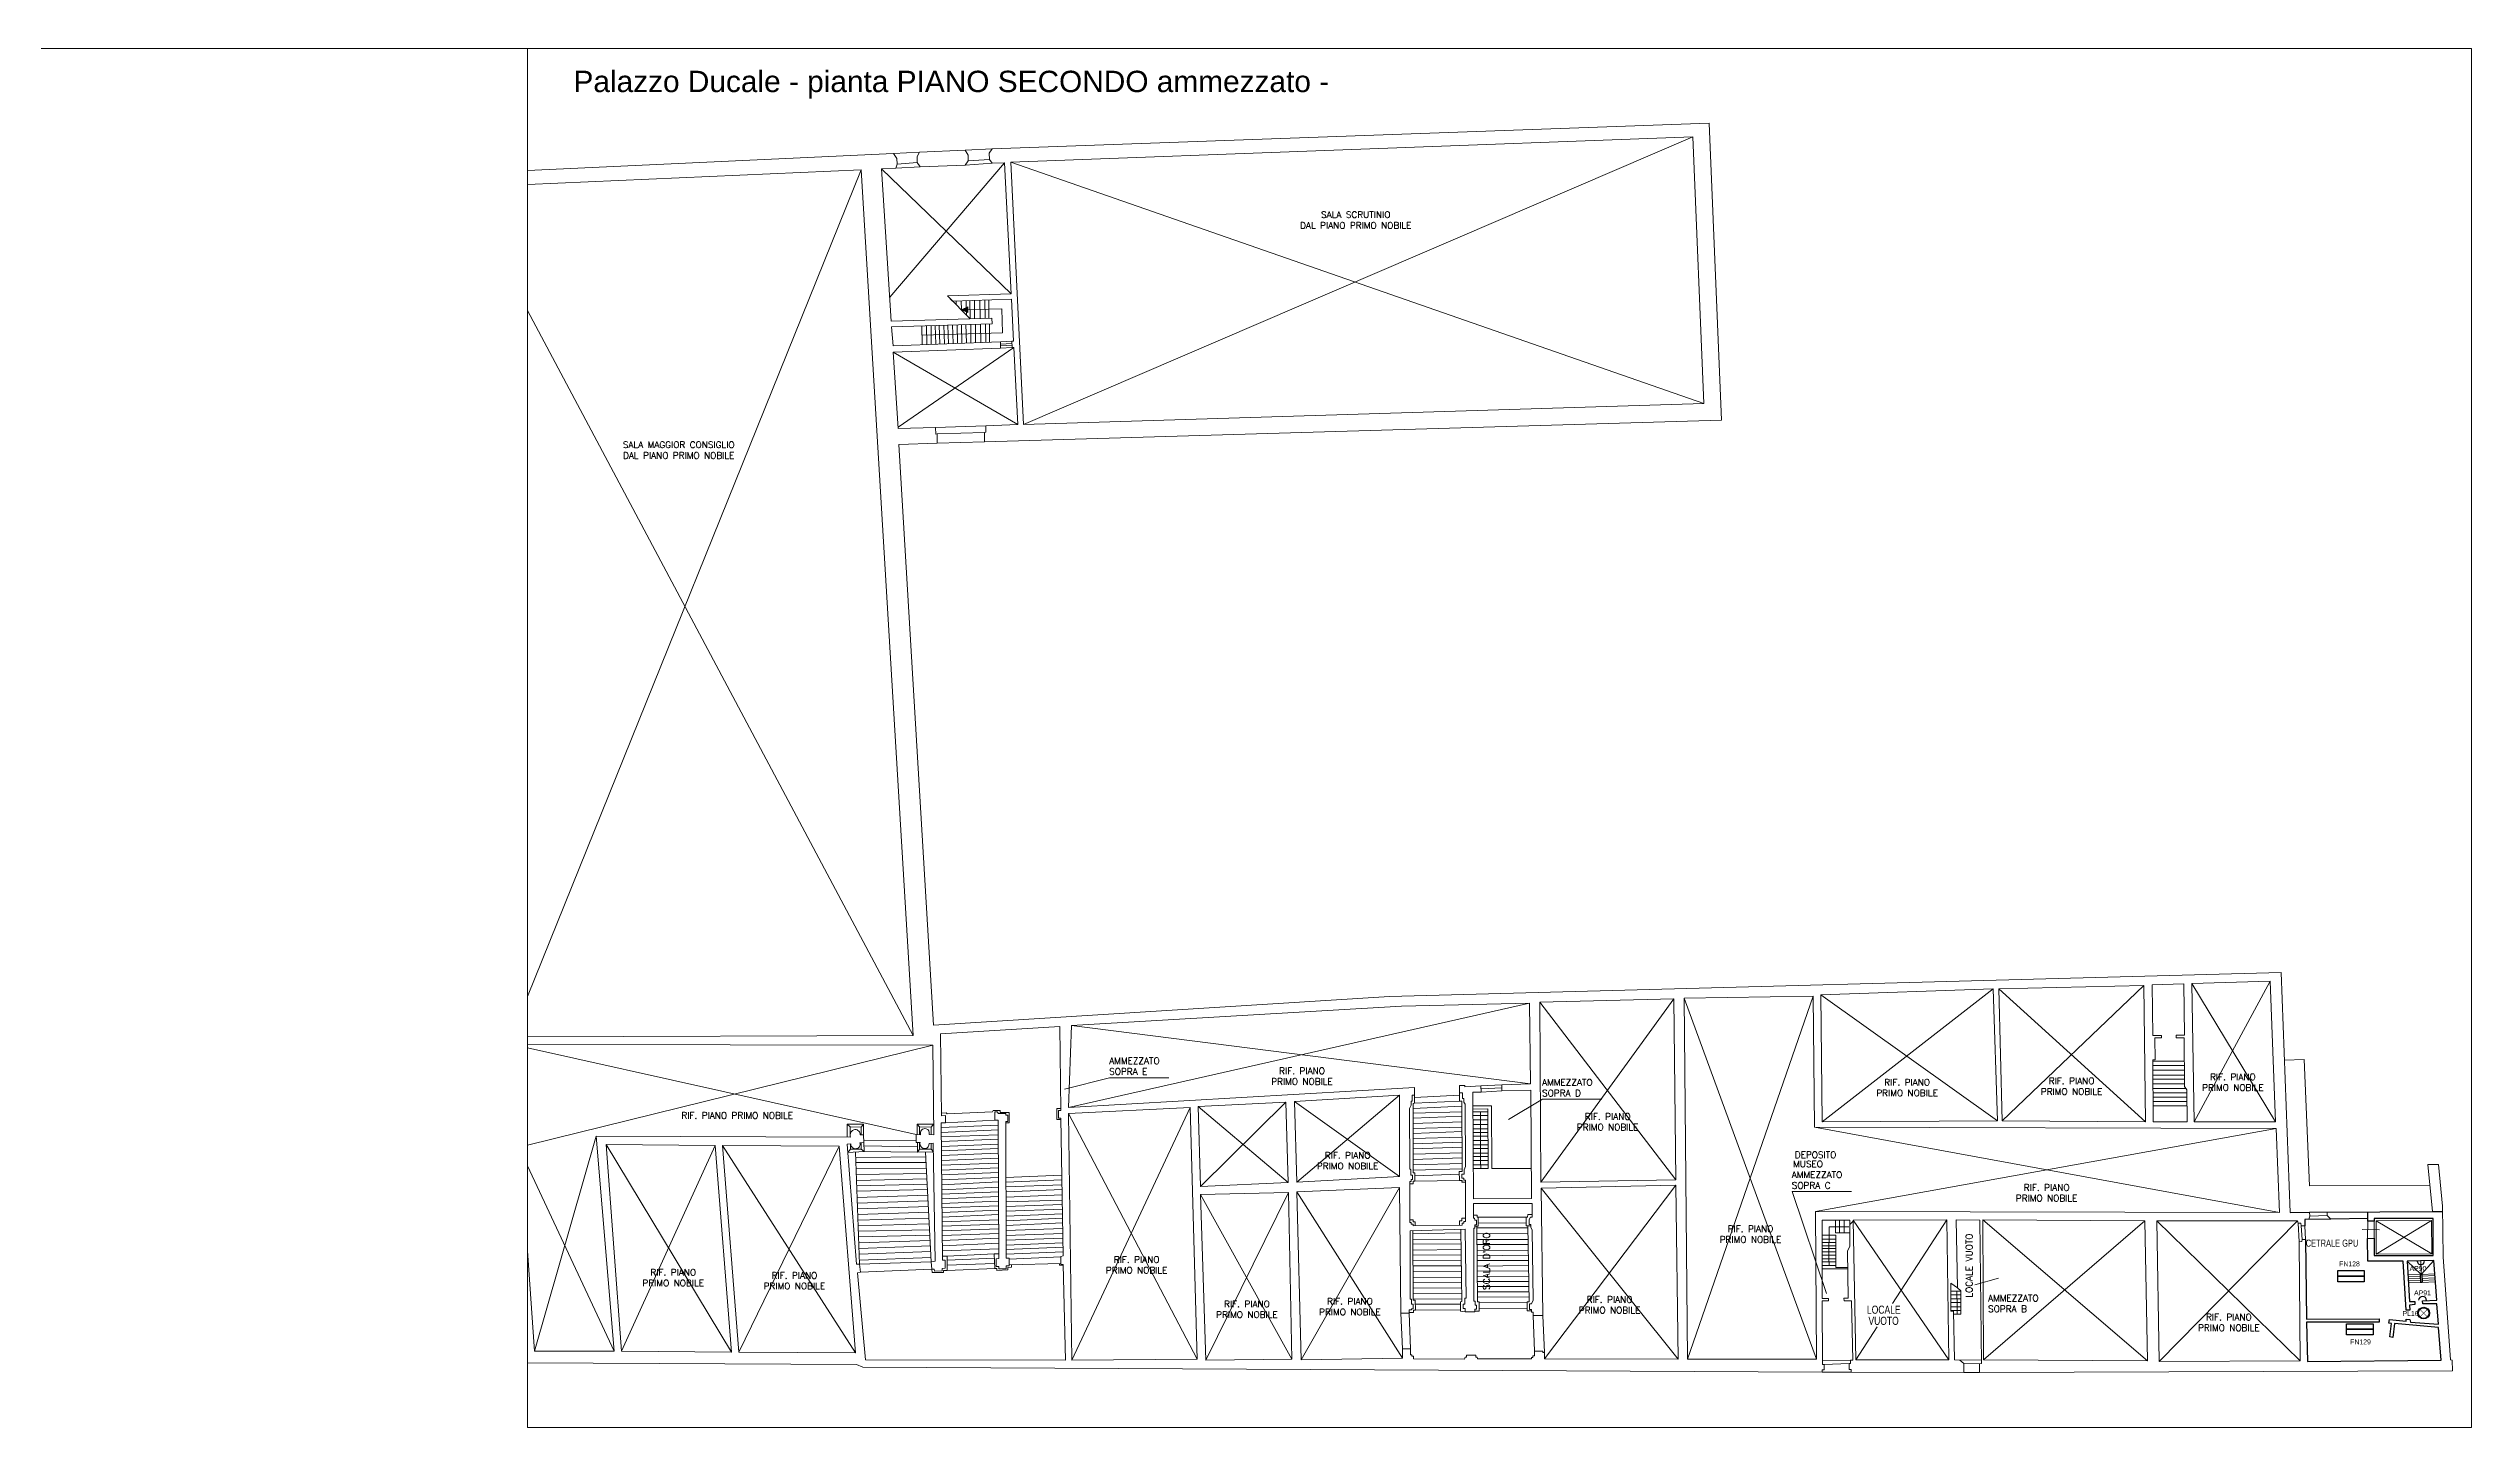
# Model space of a CAD drawing. Header units: millimetres. Extents: x 195 to 76808, y -2861 to 4318.
# Drawn here: x 42920 to 50298, y 109 to 4309 of the extents above; entities that cross this region are included whole.
import ezdxf
from ezdxf.enums import TextEntityAlignment as Align

# ---------------------------------------------------------------- set-up
doc = ezdxf.new("R2010")
doc.units = ezdxf.units.MM
for name, color, linetype, lineweight in [('_sottile', 253, 'Continuous', 5), ('LAMPADINE', 30, 'Continuous', 30), ('muri', 7, 'Continuous', 9)]:
    doc.layers.add(name, color=color, linetype=linetype, lineweight=lineweight)
doc.styles.add('DITTA', font='COMPLEX.SHX', dxfattribs={"height": 60})
doc.styles.add('ducale_200', font='ARIAL.TTF', dxfattribs={"height": 1})
doc.styles.get("Standard").update_dxf_attribs({"font": 'ARIAL.TTF'})

# ---------------------------------------------------------------- blocks, each defined once
blk = doc.blocks.new('htrs')
h = blk.add_hatch(color=256)
edge = h.paths.add_edge_path(flags=16)
edge.add_arc((211.8, 239.5), 2.26, 0, 360)
edge = h.paths.add_edge_path()
edge.add_arc((211.8, 239.5), 2.46, 0, 360)
at = {"const_width": 0.2}
for points in [[(210.2, 237.9), (213.4, 241.1)], [(213.4, 237.9), (210.2, 241.1)]]:
    blk.add_lwpolyline(points, dxfattribs=at)
for radius in [2.46, 2.26]:
    blk.add_circle((211.8, 239.5), radius)

msp = doc.modelspace()

# ---------------------------------------------------------------- hatches: boundary and pattern name
at = {"layer": '_sottile'}
msp.add_hatch(color=256, dxfattribs=at).paths.add_polyline_path([(45719.7, 3504.6), (45719.2, 3521.5), (45700, 3512.4)])

# ---------------------------------------------------------------- linework, layer by layer
for p, q in [((45793.4, 4003.6), (47977.5, 4081.3)), ((47977.5, 4081.3), (48014.6, 3177.2)), ((44378.5, 3936.8), (45493.5, 3988.6)), ((45493.5, 3988.6), (45503.5, 3973.6)), ((45784.2, 3989.5), (45793.4, 4003.6)), ((45784.2, 3989.5), (45784.2, 3989.5)), ((45785.9, 3970.3), (45784.2, 3989.5)), ((45500.1, 3944.5), (45456.8, 3942)), ((45851.4, 3561), (45456.8, 3942)), ((45456.8, 3942), (45486.4, 3478.1)), ((45831.7, 3960.4), (45481.8, 3551.1)), ((45504.3, 3956.2), (45500.1, 3944.5)), ((45503.5, 3973.6), (45504.3, 3956.2)), ((45794.2, 3959.5), (45785.9, 3970.3)), ((45657.3, 3555.1), (45672.8, 3539.6)), ((45727.1, 3485.4), (45657.3, 3555.1)), ((45672.8, 3539.6), (45852.2, 3545)), ((45858.5, 3417.2), (45852.2, 3545)), ((45792.8, 3487.4), (45486.4, 3478.1)), ((45487.6, 3461.3), (45793.4, 3470.5)), ((45700, 3512.4), (45719.2, 3521.5)), ((45700, 3512.4), (45823.1, 3516.2)), ((45700, 3512.4), (45719.7, 3504.6)), ((45719.7, 3504.6), (45719.2, 3521.5)), ((45793.4, 3470.5), (45792.8, 3487.4)), ((45825.3, 3442.8), (45823.1, 3516.2)), ((45487.6, 3461.3), (45491.9, 3403.2)), ((45491.9, 3403.2), (45818.7, 3415.7)), ((45819.4, 3396.5), (45491.9, 3384.1)), ((45859.6, 3398.1), (45507.4, 3155.2)), ((45580.5, 3435.3), (45825.3, 3442.8)), ((45818.7, 3415.7), (45853.6, 3417)), ((45818.7, 3415.7), (45819.4, 3396.5)), ((45819, 3408.7), (45853.9, 3410)), ((45819.2, 3403.5), (45854.1, 3404.9)), ((45819.4, 3396.5), (45854.3, 3397.9)), ((45853.6, 3417), (45858.5, 3417.2)), ((45853.6, 3417), (45854.3, 3397.9)), ((45859.6, 3398.1), (45854.3, 3397.9)), ((45872.1, 3163.6), (45859.6, 3398.1)), ((45491.9, 3384.1), (45872.1, 3163.6)), ((45491.9, 3384.1), (45507.7, 3151.3)), ((48014.6, 3177.2), (45770, 3110.7)), ((45507.7, 3151.3), (45620.9, 3154.8)), ((45625.9, 3106.5), (45509.3, 3102.3)), ((45509.3, 3102.3), (45615, 1334.3)), ((45620.9, 3154.8), (45621.8, 3134)), ((45621.8, 3134), (45625.9, 3134.8)), ((45625.9, 3134.8), (45625.9, 3106.5)), ((45770, 3139.4), (45774.2, 3139.8)), ((45770, 3110.7), (45770, 3139.4)), ((45774.2, 3139.8), (45774.6, 3159.8)), ((45774.6, 3159.8), (45872.1, 3163.6)), ((47003.7, 1421.1), (49718.6, 1495)), ((49718.6, 1495), (49746.7, 763.3)), ((45615, 1334.3), (47003.7, 1421.1)), ((50165.7, 909.9), (50197.8, 909.9)), ((50179.1, 766.6), (50165.7, 909.9)), ((50197.8, 909.9), (50209.9, 783.3)), ((48320.7, 740), (48321.5, 501.7)), ((48404.9, 739.9), (48320.7, 740)), ((48405.6, 660), (48404.9, 739.9)), ((48728.8, 741.6), (48733, 534.2)), ((48801.3, 740.8), (48728.8, 741.6)), ((48806.3, 304.3), (48801.3, 740.8)), ((49340.2, 738.3), (49346.9, 310.1)), ((49768.4, 738.3), (49340.2, 738.3)), ((49770.1, 730.8), (49768.4, 738.3)), ((49805.9, 752.5), (49802.6, 743.3)), ((49805.1, 765), (49805.9, 752.5)), ((49859.2, 754.1), (49859.2, 765)), ((49870, 743.3), (49859.2, 754.1)), ((50209.9, 783.3), (50211.6, 628.3)), ((48405, 727.1), (48415.7, 737.8)), ((49778.4, 730.8), (49770.1, 730.8)), ((49773.4, 674.1), (49781.7, 675)), ((49776.7, 311.8), (49773.4, 674.1)), ((49780.1, 723.3), (49778.4, 730.8)), ((49790.9, 723.3), (49780.1, 723.3)), ((49781.7, 675), (49782.6, 681.7)), ((49782.6, 681.7), (49792.6, 681.6)), ((48398.1, 646.7), (48405.6, 660)), ((48400.6, 502.6), (48398.1, 646.7)), ((50145, 575), (50102.4, 615)), ((50145, 575), (50143.7, 616.3)), ((50145, 575), (50183.2, 617.5)), ((50211.6, 628.3), (50234.9, 315.1)), ((48713, 548.4), (48713, 463.4)), ((48733, 534.2), (48713, 548.4)), ((50143.9, 550.6), (50106.4, 550)), ((47037.9, 456.8), (47042.8, 348.5)), ((47063.9, 456.8), (47067.8, 348.4)), ((47441.1, 450.1), (47445.2, 341.8)), ((47471, 450.1), (47475.2, 337.6)), ((48321.5, 501.7), (48340.7, 501.7)), ((48321.5, 495.1), (48322.3, 301)), ((48340.7, 495.1), (48321.5, 495.1)), ((48340.7, 501.7), (48340.7, 495.1)), ((48387.3, 502.6), (48400.6, 502.6)), ((48388.1, 495.1), (48387.3, 502.6)), ((48410.3, 495), (48388.1, 495.1)), ((48414, 313.5), (48410.3, 495)), ((48713, 463.4), (48721.4, 463.4)), ((48721.4, 463.4), (48723.8, 315.1)), ((45380.2, 301), (44378.5, 305.9)), ((45400.2, 292.7), (45380.2, 301)), ((48322.3, 301), (48327.3, 301)), ((48327.3, 301), (48327.3, 284.3)), ((48403.1, 303.5), (48407.3, 303.5)), ((48403.1, 285.3), (48403.1, 303.5)), ((48407.3, 313.5), (48414, 313.5)), ((48407.3, 303.5), (48407.3, 313.5)), ((48723.8, 315.1), (48740.5, 314.3)), ((48740.5, 314.3), (48752.2, 304.3)), ((48752.2, 304.3), (48752, 276.9)), ((48800.5, 302.6), (48806.3, 304.3)), ((48800.5, 276.8), (48800.5, 302.6)), ((49346.9, 310.1), (49776.7, 311.8)), ((50234.9, 315.1), (50239, 313.5)), ((50239, 313.5), (50240.9, 281.8)), ((48320.7, 277.7), (45400.2, 292.7)), ((48320.7, 284.3), (48320.7, 277.7)), ((48327.3, 284.3), (48320.7, 284.3)), ((48409, 285.2), (48403.1, 285.3)), ((48409, 277.5), (48409, 285.2)), ((48752, 276.9), (48409, 277.5)), ((50240.9, 281.8), (48800.5, 276.8))]:
    msp.add_line(p, q, dxfattribs=at)
for points in [[(45493.5, 3988.6), (45572.9, 3993.1)], [(45712, 3953.1), (45720.6, 3967), (45720.6, 3984.2), (45711.4, 3998.6), (45572.9, 3993.1), (45565.4, 3979.5), (45565.4, 3961.7), (45574.3, 3948.4), (45712, 3953.1)], [(45711.4, 3998.6), (45793.4, 4003.6)], [(47927.5, 4039.5), (45889.2, 3164)], [(45395.2, 3939.5), (44378.5, 1421.6)], [(45395.2, 3939.5), (45553.5, 1303.1), (44378.5, 1299.1)], [(44378.5, 3894.2), (45395.2, 3939.5)], [(45500.1, 3944.5), (45574.3, 3948.4)], [(45504.3, 3956.2), (45565.4, 3961.7)], [(45794.2, 3959.5), (45831.7, 3960.4), (45851.4, 3561), (45657.3, 3555.1)], [(45712, 3953.1), (45794.2, 3959.5)], [(45720.6, 3967), (45785.9, 3970.3)], [(47960.8, 3227.3), (45850.6, 3962.8)], [(45740.3, 3541.6), (45740.3, 3485.8)], [(45756.1, 3542.1), (45757, 3486.3)], [(45771.1, 3542.6), (45772.1, 3486.7)], [(45783.7, 3543), (45783.7, 3487.1)], [(45553.5, 1303.1), (44378.5, 3510.6)], [(45683.7, 3539.9), (45683.7, 3528.7)], [(45699.5, 3540.4), (45700, 3512.4)], [(45714, 3468.1), (45716, 3411.8)], [(45714.5, 3540.9), (45715.3, 3497.2)], [(45726.1, 3541.2), (45727.1, 3485.4)], [(45728.3, 3468.6), (45729.3, 3412.3)], [(45742.5, 3469), (45742.5, 3412.8)], [(45758.3, 3469.5), (45759.3, 3413.4)], [(45773.3, 3469.9), (45774.3, 3414)], [(45785.9, 3470.3), (45785.9, 3414.4)], [(45580, 3464.1), (45581, 3406.6)], [(45593.3, 3464.5), (45595.2, 3407.2)], [(45608.4, 3464.9), (45608.4, 3407.7)], [(45620, 3465.3), (45621.9, 3408.2)], [(45632.4, 3465.6), (45634.4, 3408.7)], [(45646.6, 3466.1), (45648.6, 3409.2)], [(45659.1, 3466.5), (45661, 3409.7)], [(45673.2, 3466.9), (45675.2, 3410.2)], [(45687.5, 3467.3), (45688.5, 3410.7)], [(45700.8, 3467.7), (45701.8, 3411.2)], [(45620.9, 3154.8), (45774.6, 3159.8)], [(45625.9, 3134.8), (45770, 3139.4)], [(45625.9, 3106.5), (45770, 3110.7)], [(47869.2, 1414.7), (47875.8, 863.3), (47464.3, 856.6), (47461, 1404.7), (47869.2, 1414.7)], [(47461, 1404.7), (47875.8, 863.3)], [(47869.2, 1414.7), (47464.3, 856.6)], [(48294, 1423), (47900.8, 1416.4), (47910.8, 316.8), (48304, 316.8), (48300.7, 766.6), (49713.4, 763.3), (49703.4, 1019.9), (48297.3, 1023.2), (48294, 1423)], [(48304, 316.8), (47900.8, 1416.4)], [(48294, 1423), (47910.8, 316.8)], [(48842.1, 1444.7), (48855.4, 1043.2), (48320.7, 1039.8), (48317.3, 1426.4), (48842.1, 1444.7)], [(48855.4, 1043.2), (48317.3, 1426.4)], [(48842.1, 1444.7), (48320.7, 1039.8)], [(49300.3, 1454.7), (49305.3, 1039.8), (48868.8, 1043.2), (48858.8, 1444.7), (49300.3, 1454.7)], [(49305.3, 1039.8), (48858.8, 1444.7)], [(49300.3, 1454.7), (48868.8, 1043.2)], [(49432.7, 1039.8), (49329.4, 1039.8), (49327.8, 1228.9), (49335.2, 1228.9), (49334.4, 1295.6), (49354.4, 1295.6), (49354.4, 1303.1), (49327.8, 1303.1), (49326.1, 1457.2), (49421.9, 1459.7), (49424.5, 1303.9), (49399.4, 1303.9), (49399.4, 1295.6), (49423.5, 1295.6), (49424.4, 1147.3), (49431.9, 1137.3), (49432.7, 1039.8)], [(49685.1, 1468), (49701.8, 1039.8), (49453.5, 1039.8), (49446.9, 1461.3), (49685.1, 1468)], [(49701.8, 1039.8), (49446.9, 1461.3)], [(49685.1, 1468), (49453.5, 1039.8)], [(47430.2, 1401.3), (47040.1, 1392.5), (46034.9, 1333.1), (46026.6, 1083.2), (47079.5, 1144.8), (47079.5, 1121.5), (47072.8, 1120.7), (47072.8, 1102.3), (47069.4, 1102.3), (47069.5, 1090.7), (47064.5, 1080.7), (47065.3, 896.6), (47068.7, 894.1), (47068.7, 877.4), (47073.7, 877.4), (47073.7, 864.1), (47069.5, 864.1), (47069.5, 858.3), (47065.4, 858.3), (47065.3, 733.3), (47069.5, 733.3), (47069.5, 728.3), (47076.2, 728.3), (47076.2, 723.3), (47225.3, 725), (47225.3, 730.8), (47230.3, 730.8), (47230.3, 736.6), (47235.2, 736.6), (47235.3, 862.4), (47230.3, 862.4), (47230.3, 868.2), (47223.6, 868.2), (47223.6, 880.7), (47231, 880.7), (47231.1, 894.1), (47235.3, 904.1), (47234.4, 1093.2), (47230.3, 1099.8), (47230.3, 1110.6), (47226.1, 1110.7), (47226.1, 1127.9), (47216.9, 1128.1), (47216.9, 1150.6), (47232.8, 1150.6), (47233.1, 1146), (47281.9, 1149.8), (47282.8, 1130.6), (47257.8, 1129.8), (47259.4, 804.9), (47436, 806.6), (47433.5, 1136.5), (47345.2, 1134), (47345.2, 1152.3), (47432.7, 1155.6), (47430.2, 1401.3)], [(46026.6, 1083.2), (47430.2, 1401.3)], [(46034.9, 1333.1), (47432.7, 1155.6)], [(44378.5, 1275.5), (45612.6, 1273.1), (45615.9, 1000.6)], [(45612.6, 1273.1), (44378.5, 968.9)], [(45562.6, 1001.5), (44378.5, 1265.5)], [(49423.9, 1224.8), (49327.8, 1224.8)], [(49424, 1211.4), (49327.9, 1211.4)], [(49424.1, 1197.3), (49328, 1197.3)], [(49424.2, 1182.3), (49328.2, 1182.3)], [(49728.9, 1227.9), (49788.4, 1229.8), (49805.1, 844.9), (50171.6, 846.6)], [(46332.2, 1174.2), (46151.4, 1174.2), (46014.1, 1139.2)], [(47034.5, 1121.5), (46714.6, 1101.5), (46721.3, 856.6), (47034.5, 873.2), (47034.5, 1121.5)], [(47034.5, 1121.5), (46721.3, 856.6)], [(47079.5, 1121.5), (47079.6, 1096.4), (47075.3, 1095.7), (47075.3, 884.9), (47080.3, 884.9), (47080.3, 859.1), (47075.3, 859.1), (47075.3, 850.8), (47065.4, 850.8)], [(47216.9, 1120.8), (47079.5, 1113.8)], [(47216.9, 1128.1), (47216.9, 1102.4), (47224.4, 1102.3), (47224.5, 888.2), (47216.1, 888.2), (47216.9, 861.6), (47224.5, 861.6), (47224.4, 855.8), (47235.3, 855.8)], [(47281.9, 1149.8), (47345.2, 1152.3)], [(47282.3, 1140.2), (47345.2, 1143.1)], [(47345.2, 1134), (47282.8, 1130.6)], [(47650.5, 1108.5), (47469.7, 1108.5), (47366.5, 1046.9)], [(49424.3, 1169.8), (49328.3, 1169.8)], [(49424.3, 1155.6), (49328.4, 1155.6)], [(49428.8, 1141.5), (49328.5, 1141.5)], [(49428.8, 1141.5), (49328.5, 1141.5)], [(49432, 1128.1), (49328.6, 1128.1)], [(49432.1, 1114.8), (49328.8, 1114.8)], [(45361, 1024.9), (45352.7, 1033.2)], [(45401.8, 1000.4), (45401.9, 1033.2), (45352.7, 1033.2), (45352.7, 993.2)], [(45395.2, 1024), (45401.9, 1033.2)], [(45835, 1037.3), (45845.8, 1037.3), (45845.8, 1068.2), (45818.3, 1068.2), (45818.3, 1074), (45796.7, 1074), (45795, 1070.7), (45656.7, 1064), (45653.4, 1067.3), (45639.2, 1066.3)], [(45801.7, 1044.8), (45651.7, 1037.3)], [(45814.2, 623.3), (45811.7, 1044.8), (45801.7, 1044.8), (45801.7, 1070.7), (45808.8, 1070.7), (45813.3, 1064.8), (45835, 1064.8), (45835.8, 1059.8), (45841.7, 1059.8), (45841.7, 1040.7), (45835, 1040.7), (45836.7, 624.2), (45845.8, 624.2), (45845.8, 601.7), (45836.7, 600.9), (45836.7, 592.5), (45814.2, 592.5), (45814.2, 599.2), (45805.9, 599.2), (45805.9, 622.5), (45814.2, 623.3)], [(46003.2, 1080.4), (45990.2, 1080.2), (45990.2, 1047.2), (46003.3, 1047.2)], [(46396.4, 1083.2), (46026.6, 1064.8), (46036.6, 313.5), (46418.1, 316.8), (46396.4, 1083.2)], [(46418.1, 316.8), (46026.6, 1064.8)], [(46396.4, 1083.2), (46036.6, 313.5)], [(46688, 1099.8), (46421.4, 1086.5), (46428.1, 843.3), (46694.7, 854.9), (46688, 1099.8)], [(46694.7, 854.9), (46421.4, 1086.5)], [(46688, 1099.8), (46428.1, 843.3)], [(47034.5, 873.2), (46714.6, 1101.5)], [(47224.4, 1087.5), (47075.3, 1080.5)], [(47224.5, 1070.8), (47075.3, 1066.4)], [(47224.5, 1056.6), (47075.3, 1051.4)], [(47224.5, 1040), (47075.3, 1034.7)], [(47216.9, 1102.4), (47079.6, 1096.4)], [(47435.3, 897.4), (47315.2, 898.2), (47314.4, 1089), (47258, 1089)], [(47258, 1078.1), (47302.7, 1079), (47303.6, 898.2), (47258.9, 898.2)], [(47302.8, 1070.7), (47258.1, 1070.7)], [(47302.8, 1059), (47258.1, 1059)], [(47302.9, 1045.7), (47258.2, 1045.7)], [(47281.3, 898.2), (47280.4, 920.8), (47280.4, 1070.7)], [(49432.2, 1101.5), (49328.9, 1101.5)], [(49432.3, 1089), (49329, 1089)], [(44588, 995.7), (44400.6, 341)], [(45000.3, 338.5), (44618, 970.7)], [(44950.4, 968.2), (44618, 970.7), (44665.5, 341), (45000.3, 338.5), (44950.4, 968.2)], [(44950.4, 968.2), (44665.5, 341)], [(45377.7, 336), (44972.9, 968.2)], [(45327.7, 965.7), (44972.9, 968.2), (45022.8, 338.5), (45377.7, 336), (45327.7, 965.7)], [(45327.7, 965.7), (45022.8, 338.5)], [(45402.7, 976.5), (45403.5, 949), (45353.8, 946.3)], [(45395.2, 1000), (45395.2, 1024), (45361, 1024.9), (45361, 993.2)], [(45394.4, 975.9), (45394.4, 956.5), (45362.7, 956.5), (45362.7, 972.3)], [(45562.6, 982.4), (45402.4, 983.2)], [(45566, 964), (45403, 966.6)], [(45572.6, 1024.9), (45565.1, 1032.3)], [(45615.6, 1032.3), (45565.1, 1032.3), (45565.1, 1001.4)], [(45614.7, 948.3), (45566, 947.4), (45566, 977.1)], [(45608.4, 1001.1), (45608.4, 1024), (45572.6, 1024.9), (45572.6, 1000.9)], [(45608.4, 974.5), (45608.4, 956.5), (45572.6, 956.5), (45572.6, 976.7)], [(45608.4, 1024), (45615.6, 1032.3)], [(45811.8, 1030), (45638.6, 1023)], [(45811.9, 1015.1), (45638.7, 1007.2)], [(45811.9, 1000), (45638.9, 993.9)], [(45812, 986.7), (45639, 979.7)], [(45812.1, 971.7), (45639.1, 964.7)], [(47224.5, 1024.1), (47075.3, 1019.8)], [(47224.5, 1010), (47075.3, 1004.8)], [(47224.5, 993.3), (47075.3, 989)], [(47224.5, 978.3), (47075.3, 973.1)], [(47224.5, 962.5), (47075.3, 957.3)], [(47303, 1031.5), (47258.3, 1031.5)], [(47303, 1019), (47258.3, 1019)], [(47303.1, 1007.4), (47258.4, 1007.4)], [(47303.1, 996.5), (47258.4, 996.5)], [(47303.2, 983.2), (47258.5, 983.2)], [(47303.2, 969.9), (47258.6, 969.9)], [(49713.4, 763.3), (48297.3, 1023.2)], [(49703.4, 1019.9), (48300.7, 766.6)], [(44643, 341), (44378.5, 905.6)], [(45353.8, 946.3), (45362.7, 956.5)], [(45377.5, 947.6), (45390.2, 606.7)], [(45591.5, 933.2), (45378.1, 931.5)], [(45592.5, 915.7), (45378.7, 915.7)], [(45593.3, 899.1), (45379.4, 897.4)], [(45403.5, 949), (45394.4, 956.5)], [(45566, 947.4), (45403.5, 949)], [(45572.6, 956.5), (45566, 947.4)], [(45590.8, 947.9), (45608.4, 613.4)], [(45608.4, 956.5), (45614.7, 948.3)], [(45812.2, 958.4), (45639.3, 951.4)], [(45812.3, 944.2), (45639.4, 937.3)], [(45812.4, 929.3), (45639.6, 922.3)], [(45812.5, 914.2), (45639.7, 908.1)], [(45812.5, 900.1), (45639.9, 893.1)], [(47224.5, 945.8), (47075.3, 941.5)], [(47224.5, 930), (47075.3, 925.6)], [(47224.5, 912.5), (47075.3, 909)], [(47224.5, 896.7), (47075.3, 892.3)], [(47303.3, 958.2), (47258.6, 958.2)], [(47303.4, 944.9), (47258.7, 944.9)], [(47303.4, 934.1), (47258.8, 934.1)], [(47303.5, 921.6), (47258.8, 921.6)], [(47303.5, 909.1), (47258.9, 909.1)], [(45594.2, 882.5), (45380, 879.9)], [(45595.1, 865.9), (45380.7, 861.5)], [(45595.9, 850), (45381.3, 844.8)], [(45596.8, 833.3), (45381.9, 829)], [(45597.7, 816.8), (45382.6, 809.8)], [(45812.6, 885.1), (45640, 878.1)], [(45812.7, 870.1), (45640.2, 863.1)], [(45812.8, 856.8), (45640.3, 848.1)], [(45812.9, 840.9), (45640.5, 833.1)], [(45813, 826.8), (45640.6, 819.8)], [(45813.1, 812.6), (45640.7, 805.6)], [(46006, 877.6), (45835.7, 870.6)], [(46006.3, 863.4), (45835.7, 856.4)], [(46006.5, 847.6), (45835.8, 841.4)], [(46006.7, 833.5), (45835.9, 826.4)], [(46007, 817.6), (45835.9, 810.6)], [(46696.3, 824.9), (46428.1, 818.3), (46444.8, 313.5), (46706.3, 316.8), (46696.3, 824.9)], [(46706.3, 316.8), (46428.1, 818.3)], [(46696.3, 824.9), (46444.8, 313.5)], [(47875.8, 846.6), (47465.2, 837.4), (47471, 450.1), (47441.1, 450.1), (47441, 460.1), (47436, 460.1), (47436, 468.4), (47430.2, 468.4), (47430.2, 485.9), (47436, 485.9), (47441, 496.7), (47438.5, 710.8), (47434.4, 718.3), (47434.4, 727.5), (47429.4, 727.5), (47429.4, 742.5), (47432.7, 749.1), (47437.7, 749.1), (47437.7, 791.6), (47259.4, 791.6), (47259.4, 746.6), (47262.9, 746.6), (47263.1, 740.8), (47268.8, 740.8), (47268.6, 726.6), (47263.6, 726.6), (47263.6, 715.8), (47260.3, 715.8), (47260.3, 493.4), (47264.4, 493.4), (47264.4, 481.7), (47268.6, 481.7), (47268.6, 469.2), (47263.6, 469.3), (47263.6, 461.7), (47233.6, 461.7), (47233.6, 471.8), (47227.8, 471.7), (47227.8, 484.2), (47232.8, 484.2), (47232.8, 502.6), (47236.9, 502.6), (47233.6, 712.5), (47066.2, 708.3), (47066.6, 500.1), (47070.5, 500.1), (47070.5, 484.7), (47076, 484.7), (47076, 470.7), (47070.5, 470.7), (47070.5, 467.2), (47063.9, 467.2), (47063.9, 456.8), (47037.9, 456.8), (47034.5, 839.9), (46721.3, 826.6), (46734.6, 315.1), (47042.8, 320.1), (47042.8, 348.5), (47067.8, 348.4), (47067.8, 329.9), (47071.6, 329.9), (47071.6, 326), (47076.4, 326), (47076.4, 318.1), (47232, 317.5), (47234.4, 323.5), (47238.6, 323.5), (47238.6, 329.3), (47266.1, 329.3), (47266.1, 323.5), (47271, 323.4), (47271.9, 317.6), (47436, 317.6), (47436, 321.8), (47440.2, 321.8), (47440.2, 326.8), (47445.2, 326.8), (47445.2, 341.8), (47470.2, 341.8), (47470.2, 337.6), (47475.2, 337.6), (47475.2, 317.6), (47882.6, 316.8), (47875.8, 846.6)], [(47042.8, 320.1), (46721.3, 826.6)], [(47034.5, 839.9), (46734.6, 315.1)], [(47216.4, 880.1), (47080.3, 875.7)], [(47216.9, 861.6), (47080.3, 859.1)], [(47882.6, 316.8), (47465.2, 837.4)], [(47875.8, 846.6), (47475.2, 317.6)], [(48410.9, 827.2), (48230, 827.2), (48333.9, 517.3)], [(45598.6, 799.3), (45383.3, 792.3)], [(45599.5, 781.8), (45383.9, 774.9)], [(45600.5, 764.3), (45384.6, 757.3)], [(45601.4, 746), (45385.2, 740.7)], [(45813.1, 798.4), (45640.9, 791.5)], [(45813.2, 784.2), (45641, 778.2)], [(45813.3, 770.9), (45641.1, 764)], [(45813.4, 757.6), (45641.3, 749.8)], [(45813.5, 741.8), (45641.4, 735.7)], [(46007.2, 801.7), (45836, 795.7)], [(46007.4, 788.5), (45836, 781.5)], [(46007.7, 773.4), (45836.1, 767.3)], [(46007.9, 759.4), (45836.2, 752.3)], [(46008.1, 746), (45836.2, 738.1)], [(47082, 723.4), (47082, 735), (47075.3, 735), (47075.3, 741.6), (47065.3, 741.6)], [(47235.2, 746.6), (47224.4, 746.6), (47224.4, 738.3), (47216.9, 738.3), (47216.9, 724.9)], [(47259.4, 755.8), (47270.3, 755.8), (47270.3, 749.1), (47273.6, 749.1), (47273.6, 721.6), (47263.6, 721.6)], [(47420.2, 750), (47273.6, 749.1)], [(47434.4, 723.3), (47420.2, 723.3), (47420.2, 750), (47424.3, 749.9), (47424.4, 757.5), (47437.7, 757.4)], [(48361.5, 739.9), (48361.5, 701.7), (48405.2, 701.7)], [(48374, 701.7), (48374, 739.9)], [(48388.1, 701.7), (48388.1, 739.9)], [(48700.5, 741.6), (48707.2, 315.1), (48424, 315.1), (48415.6, 740), (48700.5, 741.6)], [(48707.2, 315.1), (48415.6, 740)], [(48700.5, 741.6), (48534.9, 486.3)], [(49311.9, 311.8), (48810.5, 741.6)], [(49303.6, 738.3), (49311.9, 311.8), (48812.1, 315.1), (48810.5, 741.6), (49303.6, 738.3)], [(49303.6, 738.3), (48812.1, 315.1)], [(49776.7, 311.8), (49340.2, 738.3)], [(49768.4, 738.3), (49346.9, 310.1)], [(49802.6, 743.3), (49870, 743.3)], [(49805.1, 765), (49859.2, 765)], [(49859.2, 754.1), (49805.9, 752.5)], [(50176.6, 739.1), (50008.3, 636.7)], [(50176.6, 739.1), (50177.4, 637.5), (50008.3, 636.7), (50008.3, 738.3), (50176.6, 739.1)], [(50177.4, 637.5), (50008.3, 738.3)], [(45602.3, 729.3), (45385.9, 723.1)], [(45603.3, 710.9), (45386.5, 706.5)], [(45604.2, 694.3), (45387.1, 689.9)], [(45605, 678.5), (45387.8, 671.4)], [(45813.6, 728.5), (45641.6, 722.3)], [(45813.6, 714.3), (45641.7, 708.1)], [(45813.7, 700.2), (45641.8, 694)], [(45813.8, 686), (45642, 678.2)], [(45813.9, 670.2), (45642.1, 662.3)], [(46008.3, 731.8), (45836.3, 723.9)], [(46008.6, 715.2), (45836.3, 709)], [(46008.8, 700.2), (45836.4, 694)], [(46009.1, 686), (45836.5, 679)], [(46009.3, 671), (45836.5, 664)], [(47074.5, 708.5), (47076.2, 496.7), (47082, 496.7), (47082.8, 466.7), (47077, 466.7), (47077, 459.2), (47063.9, 459.2)], [(47221.2, 701.7), (47074.6, 699.1)], [(47221.4, 682.5), (47074.7, 681.6)], [(47221.6, 668.4), (47074.8, 667.5)], [(47221.1, 712.2), (47223.6, 492.6), (47219.4, 491.7), (47220.3, 463.4), (47233.6, 461.7)], [(47269.4, 721.6), (47271.9, 491.7), (47276.9, 491.7), (47276.9, 463.4), (47263.6, 463.4)], [(47425.3, 717.5), (47269.4, 716.6)], [(47425.6, 700), (47269.6, 699.1)], [(47426, 681.7), (47269.8, 681.7)], [(47426.2, 665.8), (47270, 665.8)], [(47420.2, 732.5), (47273.6, 731.6)], [(47436, 464.2), (47422.7, 464.2), (47422.7, 491.7), (47429.4, 491.7), (47425.2, 723.3)], [(48399, 595.9), (48363.1, 595.9), (48363.1, 695), (48320.8, 695)], [(48363.1, 682.5), (48320.9, 682.5)], [(48363.1, 672.5), (48320.9, 672.5)], [(48342.1, 602.5), (48341.3, 625.1), (48342.2, 720), (48402.3, 720)], [(49770.1, 730.8), (49773.4, 674.1)], [(49780.1, 723.3), (49782.6, 681.7)], [(49790.9, 723.3), (49792.6, 681.6)], [(49965.8, 711.6), (50017.9, 711.2)], [(49982.5, 737.5), (49981.7, 685)], [(50001.6, 737.5), (50001.6, 685.8)], [(45605.9, 661.9), (45388.4, 654)], [(45606.7, 645.2), (45389.1, 637.3)], [(45607.7, 627), (45389.8, 618.1)], [(45608.4, 613.4), (45390.2, 606.7)], [(45610.1, 590.9), (45392.7, 581.7)], [(45610.1, 590.9), (45610.9, 580.9), (45645.1, 580.9), (45645.1, 586.7), (45656.7, 587.5), (45656.7, 630.8), (45642.5, 630.8)], [(45814, 653.5), (45642.3, 647.3)], [(45800, 637.5), (45656.7, 630.8)], [(45800.5, 625.1), (45656.7, 619)], [(45801.1, 608.5), (45656.7, 603.2)], [(45801.7, 593.4), (45656.7, 587.5)], [(45814.1, 637.5), (45800, 637.5), (45801.7, 593.4), (45807.5, 593.4), (45808.4, 587.5), (45841.7, 589.2), (45841.7, 596.7), (45852.5, 597.5), (45852.5, 604.3)], [(46009.5, 657.7), (45836.6, 650.7)], [(46009.7, 643.5), (45836.6, 636.5)], [(46003.3, 628.6), (45845.8, 621.5)], [(46003.3, 608.5), (45845.8, 604.1)], [(45999.1, 608.4), (45999.1, 603.8), (46010, 603.5)], [(47221.8, 650.9), (47075, 649.1)], [(47222, 635), (47075.1, 634.2)], [(47222.2, 618.4), (47075.2, 617.5)], [(47222.4, 600.9), (47075.3, 600.9)], [(47426.5, 649.2), (47270.2, 647.5)], [(47426.8, 633.4), (47270.4, 631.6)], [(47427.1, 617.5), (47270.5, 617.5)], [(47427.4, 602.6), (47270.7, 600)], [(48363.1, 662.5), (48320.9, 662.5)], [(48363.1, 654.2), (48321, 654.2)], [(48363.1, 644.2), (48321, 644.2)], [(48363.1, 633.3), (48321, 633.3)], [(48363.1, 622.5), (48321.1, 622.5)], [(48363.1, 613.4), (48321.1, 613.4)], [(48363.1, 602.5), (48321.1, 602.5)], [(48399.1, 592.5), (48321.2, 592.5)], [(47222.6, 584.2), (47075.5, 583.3)], [(47222.8, 565.9), (47075.6, 565)], [(47222.9, 550.9), (47075.8, 549.2)], [(47223.1, 534.2), (47075.9, 533.4)], [(47223.3, 517.6), (47076, 516.7)], [(47427.7, 585.9), (47270.9, 585)], [(47428, 570.1), (47271.1, 569.2)], [(47428.3, 553.4), (47271.2, 553.4)], [(47428.5, 538.4), (47271.4, 538.4)], [(47428.8, 522.6), (47271.6, 522.6)], [(48743, 524.2), (48713, 524.2)], [(48733, 534.2), (48743, 525.1), (48743.8, 454.3), (48721.5, 454.3)], [(48732.7, 454.3), (48731.8, 476.8), (48731.6, 524.2)], [(48786.3, 543.6), (48858.5, 564.2)], [(50142.9, 574.9), (50105, 573.9)], [(50143.1, 569.9), (50105.3, 568.9)], [(50143.4, 563.1), (50105.7, 562.1)], [(50143.7, 556.4), (50106.1, 555.4)], [(50147.1, 575.1), (50186.3, 577)], [(50147.5, 569.5), (50186.7, 571.4)], [(50147.6, 562.6), (50187.2, 564.6)], [(50147.7, 556.5), (50187.7, 558.5)], [(50147.8, 550.7), (50188.1, 552.7)], [(47223.5, 500.9), (47076.1, 500)], [(47219.7, 484.2), (47082.3, 484.2)], [(47220.2, 467.6), (47082.8, 466.7)], [(47429.1, 506.7), (47271.8, 505.9)], [(47422.7, 489.3), (47276.9, 488.4)], [(47422.7, 470.9), (47276.9, 470.1)], [(48743.1, 513.4), (48713, 513.4)], [(48743.3, 500.9), (48713, 500.9)], [(48743.4, 489.2), (48713, 489.2)], [(48743.6, 476.7), (48713, 476.7)], [(48743.7, 465.1), (48713, 465.1)], [(48489, 415.4), (48424, 315.1)], [(48407.3, 313.5), (48322.3, 313.1)], [(48327.3, 301), (48403.1, 303.5)], [(48740.5, 314.3), (48806.2, 314.9)], [(48800.5, 302.6), (48752.2, 304.3)], [(48320.7, 277.7), (48409, 277.5)], [(48752, 276.9), (48800.5, 276.8)]]:
    msp.add_lwpolyline(points, dxfattribs=at)
msp.add_lwpolyline([(47960.8, 3227.3), (45889.2, 3164), (45850.6, 3962.8), (47927.5, 4039.5)], close=True, dxfattribs=at)
msp.add_lwpolyline([(45615.9, 1000.6), (45601.8, 1001.5, 0.39886), (45592.6, 1019, 0.580318), (45575.9, 1000.7), (45562.6, 1001.5), (45562.6, 977.4), (45574.3, 976.5, 0.493939), (45589.3, 958.2, 0.401805), (45601.8, 974), (45614.3, 974.9), (45620.1, 615.5), (45608.4, 613.4), (45610.1, 590.9), (45617.6, 590.9), (45618.4, 585), (45641.8, 585.9), (45641.8, 593.4), (45650.9, 594.2), (45650.9, 618.4), (45642.6, 618.4), (45638.4, 1037.3), (45651.7, 1037.3), (45651.7, 1059), (45639.3, 1058.2), (45636.8, 1307.7), (45999.9, 1329.7), (46003.3, 1074.8), (45995.8, 1074.6), (45995.8, 1051.1), (46003.3, 1051.5), (46009.9, 631.7), (46003.3, 630), (46003.3, 606.7), (46009.9, 605), (46016.7, 313.5), (45407.7, 315.1), (45383.5, 580), (45392.7, 581.7), (45390.2, 606.7), (45380.2, 606.7), (45351.9, 971.5), (45363.5, 972.4, 0.500577), (45381, 958.2, 0.461783), (45391, 975.7), (45402.7, 976.5), (45401.8, 1000.4), (45391.9, 999.9, 0.444556), (45376, 1016.5, 0.477789), (45362.7, 993.2), (44588, 995.7), (44643, 341), (44400.6, 341), (44378.5, 647.3)], format="xyb", dxfattribs=at)
at = {"layer": 'LAMPADINE'}
for points in [[(49891.1, 586.8), (49971.9, 586.8), (49971.9, 569.8), (49891.1, 569.8)], [(49891.1, 569.8), (49971.9, 569.8), (49971.9, 552.7), (49891.1, 552.7)], [(49918, 425), (49998.9, 425), (49998.9, 408), (49918, 408)], [(49918, 408), (49998.9, 408), (49998.9, 390.9), (49918, 390.9)]]:
    msp.add_lwpolyline(points, close=True, dxfattribs=at)
for centre, radius, start, end in [((50144.1, 615.6), 11, 179.20654, 359.20654), ((50149.5, 496.2), 12.1, 359.59075, 179.59075)]:
    msp.add_arc(centre, radius, start, end, dxfattribs=at)
at = {"layer": 'muri'}
msp.add_line((41461.8, 4308.8), (44378.5, 4308.8), dxfattribs=at)
at = {"layer": 'muri', "linetype": 'ByBlock', "lineweight": 30}
for p, q in [((49746.7, 763.3), (49805.1, 765)), ((49802.6, 743.3), (49790.9, 742.5)), ((49790.9, 742.5), (49790.9, 723.3)), ((49859.2, 765), (50179.1, 766.6)), ((49982.5, 745), (49870, 743.3)), ((49982.5, 745), (49982.4, 765.6)), ((49982.5, 737.5), (49982.5, 745)), ((50181.6, 745), (50001.6, 745)), ((50001.6, 745), (50001.6, 737.5)), ((50179.1, 766.6), (50210.1, 767)), ((50181.6, 632.5), (50181.6, 745)), ((49792.6, 681.6), (49795.9, 439.3)), ((49981.7, 685), (50001.6, 685.8)), ((49982.5, 615), (49981.7, 685)), ((50001.6, 737.5), (49982.5, 737.5)), ((50001.6, 685.8), (50001.6, 632.5)), ((50089.9, 615), (49982.5, 615)), ((50001.6, 632.5), (50181.6, 632.5)), ((50099.9, 466.7), (50089.9, 615)), ((50183.2, 617.5), (50102.4, 615)), ((50102.4, 615), (50109.9, 492.6)), ((50192.4, 496.7), (50183.2, 617.5)), ((50110.8, 466.7), (50099.9, 466.7)), ((50109.9, 492.6), (50125.4, 492.6)), ((50126.2, 483.4), (50109.9, 481.7)), ((50109.9, 481.7), (50110.8, 466.7)), ((50125.4, 492.6), (50126.2, 483.4)), ((50149.2, 494.2), (50192.4, 496.7)), ((50150.1, 485.1), (50149.2, 494.2)), ((50192.4, 485.9), (50150.1, 485.1)), ((50197.4, 423.4), (50192.4, 485.9)), ((49795.9, 439.3), (50017.2, 440.1)), ((49795.9, 430.1), (49799.2, 310.1)), ((50017.2, 430.1), (49795.9, 430.1)), ((50017.2, 440.1), (50017.2, 430.1)), ((50046.6, 426.8), (50048.3, 437.6)), ((50055, 425.9), (50046.6, 426.8)), ((50048.3, 437.6), (50099.1, 432.6)), ((50050, 385.1), (50055, 425.9)), ((50059.1, 382.6), (50050, 385.1)), ((50064.1, 425.9), (50059.1, 382.6)), ((50198.2, 413.4), (50064.1, 425.9)), ((50099.1, 439), (50110.8, 438.2)), ((50099.1, 432.6), (50099.1, 439)), ((50110.8, 438.2), (50112.4, 430.1)), ((50112.4, 430.1), (50197.4, 423.4)), ((50205.7, 314.3), (50198.2, 413.4)), ((49799.2, 310.1), (50205.7, 314.3))]:
    msp.add_line(p, q, dxfattribs=at)
at = {"layer": 'muri', "linetype": 'Continuous', "ltscale": 0.1}
msp.add_lwpolyline([(44378.5, 4308.8), (50298.5, 4308.8), (50298.5, 108.8), (44378.5, 108.8)], close=True, dxfattribs=at)
at = {"layer": 'muri', "linetype": 'ByBlock', "lineweight": 30}
msp.add_lwpolyline([(50147.1, 575.1), (50147.8, 550.7), (50143.9, 550.6), (50142.9, 574.9), (50147.1, 575.1)], dxfattribs=at)

# ---------------------------------------------------------------- block references
at = {"layer": 'LAMPADINE', "xscale": 7.241429873007291, "yscale": 7.241429873007178, "zscale": 7.241429873007197}
msp.add_blockref('htrs', (48619, -1277), dxfattribs=at)

# ---------------------------------------------------------------- texts
at = {"layer": '_sottile', "style": 'DITTA'}
for s, p in [('DAL PIANO PRIMO NOBILE', (46900.9, 3760)), ('SALA SCRUTINIO', (46900.9, 3792.7)), ('SALA MAGGIOR CONSIGLIO', (44839.3, 3092.1)), ('DAL PIANO PRIMO NOBILE', (44839.3, 3059.4)), ('RIF. PIANO', (46737.3, 1185.1)), ('RIF. PIANO', (49571.7, 1166.7)), ('PRIMO NOBILE', (46737.3, 1152.6)), ('PRIMO NOBILE', (48579.8, 1117.9)), ('RIF. PIANO', (48579.8, 1150.4)), ('PRIMO NOBILE', (49080.7, 1122)), ('RIF. PIANO', (49080.7, 1154.5)), ('PRIMO NOBILE', (49571.7, 1134.2)), ('RIF. PIANO PRIMO NOBILE', (45017.5, 1049.4)), ('PRIMO NOBILE', (47668, 1013.6)), ('RIF. PIANO', (47668, 1046)), ('PRIMO NOBILE', (46876.3, 895.4)), ('RIF. PIANO', (46876.3, 927.9)), ('MUSEO', (48278.1, 901.6)), ('DEPOSITO', (48301, 929.5)), ('PRIMO NOBILE', (49004.7, 797.3)), ('RIF. PIANO', (49004.7, 829.8)), ('PRIMO NOBILE', (48102.8, 671.5)), ('RIF. PIANO', (48102.8, 704)), ('RIF. PIANO', (44822.6, 571.5)), ('PRIMO NOBILE', (46233.7, 577.9)), ('RIF. PIANO', (46233.7, 610.4)), ('PRIMO NOBILE', (44822.6, 539)), ('PRIMO NOBILE', (45191.6, 529.8)), ('RIF. PIANO', (45191.6, 562.2)), ('PRIMO NOBILE', (46569.6, 442.8)), ('RIF. PIANO', (46569.6, 475.3)), ('PRIMO NOBILE', (46883.2, 450.9)), ('RIF. PIANO', (46883.2, 483.4)), ('PRIMO NOBILE', (47673.8, 456.2)), ('RIF. PIANO', (47673.8, 488.7)), ('RIF. PIANO', (49559.5, 435.2)), ('PRIMO NOBILE', (49559.5, 402.7))]:
    msp.add_text(s, height=19.8, dxfattribs=at).set_placement(p, align=Align.CENTER)
for s, p in [('AMMEZZATO', (46150.1, 1215.9)), ('SOPRA E', (46150.1, 1183.2)), ('AMMEZZATO', (47468.4, 1150.2)), ('SOPRA D', (47468.4, 1117.5)), ('AMMEZZATO', (48228.7, 868.9)), ('SOPRA C', (48228.7, 836.3)), ('AMMEZZATO', (48826.4, 493.1)), ('SOPRA B', (48826.4, 460.4))]:
    msp.add_text(s, height=19.8, dxfattribs=at).set_placement(p)
for s, p in [("SCALA D'ORO", (47308.8, 615.5)), ('LOCALE VUOTO', (48778.8, 601.9))]:
    msp.add_text(s, height=19.8, rotation=90, dxfattribs=at).set_placement(p, align=Align.CENTER)
at = {"layer": '_sottile', "width": 0.75}
for s, p in [('LOCALE', (48508.8, 455.4)), ('VUOTO', (48508.2, 421.6))]:
    msp.add_text(s, height=24.75, dxfattribs=at).set_placement(p, align=Align.CENTER)
at = {"layer": 'LAMPADINE', "color": 150, "char_height": 15, "width": 767, "attachment_point": 1, "style": 'ducale_200'}
for s, insert in [('FN128 ', (49895.4, 614.9)), ('AP90', (50109.8, 600.8)), ('AP91', (50123.5, 526.4)), ('FN129', (49929.1, 377.1))]:
    msp.add_mtext(s, dxfattribs=dict(at, insert=insert))
at = {"layer": 'LAMPADINE', "color": 150, "insert": (50088.2, 463.5), "char_height": 15, "width": 767, "attachment_point": 1, "line_spacing_factor": 0.75, "style": 'ducale_200'}
msp.add_mtext('PL16\\P ', dxfattribs=at)
at = {"layer": 'muri', "linetype": 'ByBlock', "lineweight": 5, "width": 0.75}
msp.add_text('CETRALE GPU', height=21.633, dxfattribs=at).set_placement((49873.7, 659.6), align=Align.CENTER)
at = {"layer": 'muri', "linetype": 'Continuous', "ltscale": 0.1, "insert": (44518.9, 4240.9), "char_height": 65, "width": 20000, "attachment_point": 1}
msp.add_mtext('Palazzo Ducale - pianta PIANO SECONDO ammezzato - ', dxfattribs=at)

doc.saveas('drawing.dxf')
